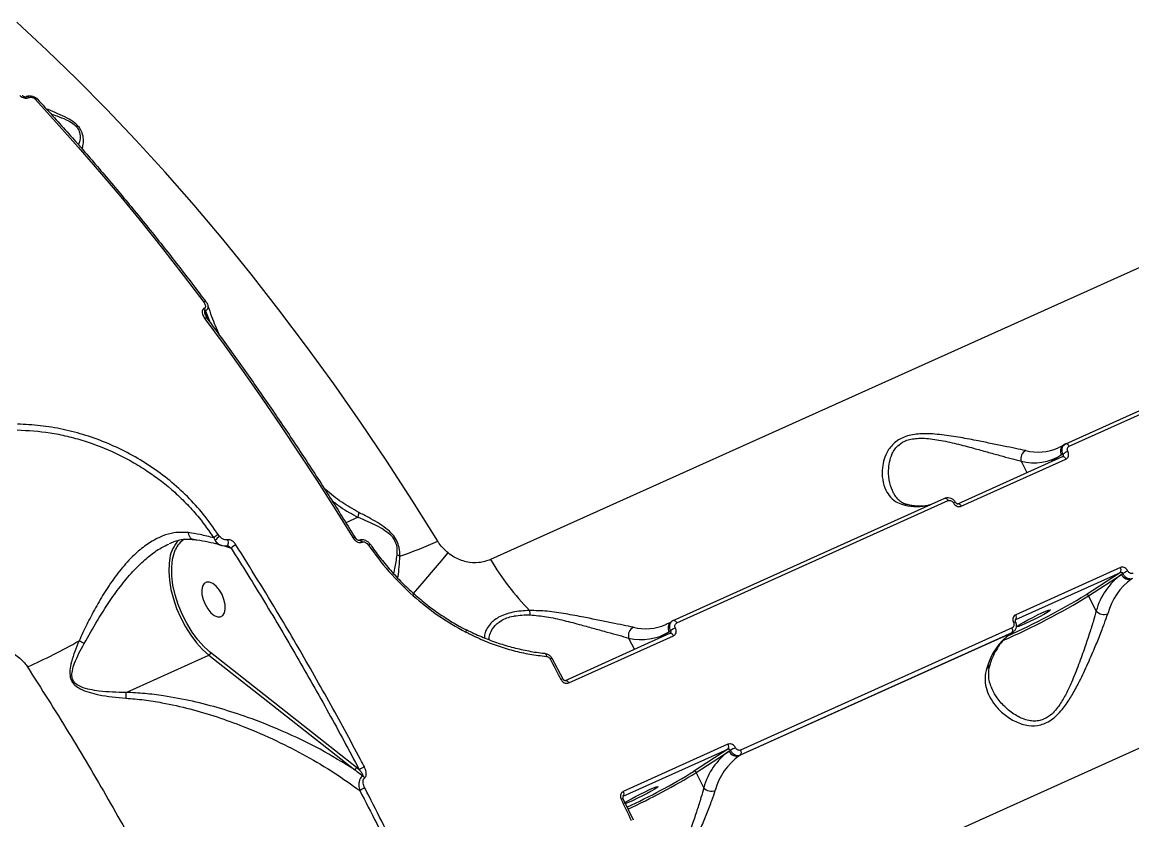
# Model space of a CAD drawing. Header units: millimetres. Extents: x -8422 to 28150, y -6982 to 5510.
# Drawn here: x 3130.9 to 3395.8, y 1578.2 to 1768.8 of the extents above; entities that cross this region are included whole.
import ezdxf

# ---------------------------------------------------------------- set-up
doc = ezdxf.new("R2010")
doc.units = ezdxf.units.MM
doc.layers.add('DIKOM_ОБЪЕКТ', color=7, linetype='Continuous')
doc.layers.add('DIKOM_РАЗМЕР_ОБЪЕКТА', color=7, linetype='Continuous')
doc.styles.add('style1', font='arial.ttf', dxfattribs={"width": 0.8})
doc.dimstyles.new('1-50', dxfattribs={"dimtxt": 300, "dimasz": 200, "dimexe": 100, "dimexo": 0, "dimgap": 100, "dimtad": 1, "dimdec": 0, "dimtxsty": 'style1', "dimcen": 0, "dimclrd": 7, "dimclre": 7, "dimadec": 1, "dimazin": 2, "dimtfac": 1, "dimtdec": 0, "dimtmove": 1, "dimatfit": 3, "dimfxl": 0, "dimlwd": 25, "dimlwe": 18, "dimarcsym": 0})

# ---------------------------------------------------------------- blocks, each defined once
blk = doc.blocks.new('*D1')
at = {"layer": 'Defpoints', "color": 0, "transparency": 16777216}
for p in [(-5348.28, 1737.01), (6047.45, 1360.22), (6047.45, -3315.33)]:
    blk.add_point(p, dxfattribs=at)
at = {"layer": 'DIKOM_РАЗМЕР_ОБЪЕКТА', "color": 7, "lineweight": 18, "transparency": 16777216}
for p, q in [((-5348.28, 1737.01), (-5348.28, -3415.33)), ((6047.45, 1360.22), (6047.45, -3415.33))]:
    blk.add_line(p, q, dxfattribs=at)
at = {"layer": 'DIKOM_РАЗМЕР_ОБЪЕКТА', "color": 7, "lineweight": 25, "transparency": 16777216}
blk.add_line((-5148.28, -3315.33), (5847.45, -3315.33), dxfattribs=at)
at = {"layer": 'DIKOM_РАЗМЕР_ОБЪЕКТА', "color": 7, "transparency": 16777216}
for points in [[(-5148.28, -3282), (-5148.28, -3348.67), (-5348.28, -3315.33)], [(5847.45, -3282), (5847.45, -3348.67), (6047.45, -3315.33)]]:
    blk.add_solid(points, dxfattribs=at)
at = {"layer": 'DIKOM_РАЗМЕР_ОБЪЕКТА', "color": 0, "transparency": 16777216, "insert": (349.59, -3062.16), "char_height": 300, "attachment_point": 5, "style": 'style1'}
blk.add_mtext('11400', dxfattribs=at)

msp = doc.modelspace()

# ---------------------------------------------------------------- linework, layer by layer
at = {"layer": 'DIKOM_ОБЪЕКТ', "color": 7, "linetype": 'Continuous', "lineweight": 15}
for p, q in [((3515.93, 1763.49), (3242.73, 1640.37)), ((3131.9, 1750.97), (3131.92, 1750.98)), ((3132.48, 1750.73), (3132.5, 1750.74)), ((3174.38, 1700.38), (3174.29, 1700.33)), ((3174.57, 1699.76), (3174.67, 1699.81)), ((3175.17, 1697.8), (3174.57, 1699.76)), ((3174.67, 1699.81), (3175.79, 1696.96)), ((3380, 1668.05), (3444.78, 1697.25)), ((3380.82, 1667.46), (3445.61, 1696.66)), ((3289.71, 1546.73), (3562.91, 1669.86)), ((3378.34, 1667.11), (3378.21, 1667.05)), ((3379.47, 1667.74), (3379.76, 1667.93)), ((3379.96, 1668.03), (3379.77, 1667.92)), ((3379.96, 1668.03), (3380, 1668.05)), ((3354.23, 1653.72), (3379.2, 1664.97)), ((3355.06, 1653.12), (3380.04, 1664.38)), ((3369.34, 1663.85), (3370.7, 1661.14)), ((3379.01, 1665.36), (3376.64, 1663.82)), ((3379.31, 1665.56), (3379.01, 1665.36)), ((3379.2, 1664.98), (3379.21, 1664.99)), ((3286.33, 1625.84), (3351.12, 1655.04)), ((3287.16, 1625.25), (3351.94, 1654.45)), ((3211.07, 1650.48), (3208.16, 1649.17)), ((3176.62, 1645.55), (3176.98, 1644.93)), ((3178.02, 1645.92), (3177.71, 1646.32)), ((3211.23, 1644.99), (3211.29, 1645.01)), ((3178.3, 1643.81), (3178.06, 1643.88)), ((3179.34, 1643.6), (3180.78, 1643.12)), ((3211.99, 1644.49), (3212.06, 1644.52)), ((3214.04, 1643.93), (3214.04, 1643.94)), ((3393.04, 1638.46), (3368.06, 1627.2)), ((3368.06, 1626.05), (3393.04, 1637.31)), ((3393.04, 1637.31), (3384.85, 1631.97)), ((3393.32, 1636.83), (3393.63, 1637.02)), ((3385.46, 1631.7), (3393.32, 1636.83)), ((3387.28, 1628.09), (3385.46, 1631.7)), ((3284.67, 1624.89), (3284.55, 1624.83)), ((3285.81, 1625.52), (3286.09, 1625.71)), ((3286.29, 1625.82), (3286.1, 1625.7)), ((3286.29, 1625.82), (3286.33, 1625.84)), ((3367.19, 1624.06), (3302.4, 1594.86)), ((3368.01, 1626.02), (3368.06, 1626.05)), ((3260.56, 1611.5), (3285.54, 1622.76)), ((3261.39, 1610.9), (3286.37, 1622.16)), ((3275.67, 1621.63), (3277.03, 1618.92)), ((3285.34, 1623.14), (3282.97, 1621.6)), ((3285.64, 1623.34), (3285.34, 1623.14)), ((3285.53, 1622.76), (3285.55, 1622.77)), ((3366.9, 1622.73), (3302.11, 1593.53)), ((3302.4, 1593.72), (3367.18, 1622.92)), ((3367.18, 1622.92), (3366.9, 1622.73)), ((3367.09, 1622.84), (3366.9, 1622.73)), ((3367.38, 1623.03), (3367.09, 1622.84)), ((3367.18, 1622.92), (3367.38, 1623.04)), ((3155.69, 1608.65), (3175.47, 1617.56)), ((3175.47, 1617.56), (3210.28, 1590.14)), ((3210.69, 1590.71), (3175.88, 1618.13)), ((3257.36, 1616.79), (3259.99, 1611.85)), ((3274.39, 1583.84), (3299.37, 1595.09)), ((3299.37, 1596.24), (3274.4, 1584.98)), ((3299.37, 1595.09), (3291.18, 1589.76)), ((3291.8, 1589.49), (3299.65, 1594.61)), ((3299.65, 1594.61), (3299.96, 1594.81)), ((3302.11, 1593.53), (3302.4, 1593.72)), ((3211.38, 1590.17), (3210.69, 1590.71)), ((3293.61, 1585.87), (3291.8, 1589.49)), ((3274.32, 1583.28), (3276.73, 1578.2)), ((3274.34, 1583.81), (3274.39, 1583.84))]:
    msp.add_line(p, q, dxfattribs=at)
at = {"layer": 'DIKOM_ОБЪЕКТ', "color": 7, "linetype": 'Continuous', "lineweight": 15, "flags": 128}
for points in [[(3230.09, 1644.76), (3224.06, 1654.4), (3217.91, 1663.88), (3211.64, 1673.19), (3205.26, 1682.32), (3198.78, 1691.27), (3192.2, 1700.02), (3185.53, 1708.57), (3178.77, 1716.9), (3171.93, 1725.02), (3165.02, 1732.92), (3158.04, 1740.58), (3151, 1748), (3143.91, 1755.17), (3136.77, 1762.09), (3129.59, 1768.75)], [(3134.53, 1750.39), (3134.53, 1750.39), (3134.45, 1750.44), (3134.36, 1750.47), (3134.24, 1750.47), (3134.11, 1750.44), (3133.97, 1750.38)], [(3133.97, 1750.38), (3139.13, 1744.71), (3144.26, 1738.92), (3149.36, 1733.02), (3154.42, 1727), (3159.44, 1720.88), (3164.41, 1714.65), (3169.35, 1708.31), (3174.24, 1701.88)], [(3174.77, 1701.92), (3174.76, 1701.93), (3174.7, 1701.97), (3174.61, 1701.98), (3174.5, 1701.97), (3174.38, 1701.93), (3174.24, 1701.88)], [(3175.05, 1697.96), (3175.05, 1697.97), (3174.99, 1698.01), (3174.91, 1698.02), (3174.8, 1698.01), (3174.67, 1697.98), (3174.52, 1697.92)], [(3174.52, 1697.92), (3179.1, 1691.66), (3183.64, 1685.32), (3188.13, 1678.9), (3192.57, 1672.39), (3196.96, 1665.81), (3201.3, 1659.15), (3205.58, 1652.42), (3209.81, 1645.62)], [(3380, 1668.05), (3380.05, 1668.07), (3380.15, 1668.08), (3380.27, 1668.05), (3380.39, 1667.98), (3380.51, 1667.89), (3380.62, 1667.77), (3380.73, 1667.63), (3380.82, 1667.46)], [(3379.2, 1664.97), (3379.26, 1664.99), (3379.36, 1664.99), (3379.48, 1664.96), (3379.6, 1664.9), (3379.72, 1664.81), (3379.83, 1664.68), (3379.94, 1664.54), (3380.04, 1664.38)], [(3351.12, 1655.04), (3351.17, 1655.06), (3351.27, 1655.06), (3351.39, 1655.03), (3351.51, 1654.97), (3351.62, 1654.87), (3351.74, 1654.75), (3351.85, 1654.61), (3351.94, 1654.45)], [(3354.23, 1653.72), (3354.28, 1653.73), (3354.39, 1653.74), (3354.5, 1653.71), (3354.62, 1653.64), (3354.74, 1653.55), (3354.85, 1653.43), (3354.96, 1653.28), (3355.06, 1653.12)], [(3179.88, 1645.08), (3179.98, 1644.82), (3180.04, 1644.54), (3180.05, 1644.27), (3180.03, 1644.03), (3179.96, 1643.83), (3179.86, 1643.71), (3179.77, 1643.66)], [(3209.81, 1645.62), (3209.95, 1645.68), (3210.08, 1645.72), (3210.18, 1645.74), (3210.25, 1645.74), (3210.3, 1645.72), (3210.3, 1645.72)], [(3211.22, 1644.98), (3211.32, 1645.01), (3211.48, 1644.98), (3211.66, 1644.88), (3211.83, 1644.71), (3211.99, 1644.49)], [(3211.29, 1645.01), (3211.38, 1645.04), (3211.55, 1645.01), (3211.73, 1644.91), (3211.9, 1644.74), (3212.06, 1644.52)], [(3175.88, 1618.13), (3174.34, 1619.52), (3172.85, 1621.17), (3171.46, 1623.06), (3170.19, 1625.14), (3169.08, 1627.36), (3168.14, 1629.66), (3167.41, 1631.98), (3166.9, 1634.28), (3166.63, 1636.5), (3166.59, 1638.58), (3166.8, 1640.47), (3167.24, 1642.13), (3167.46, 1642.67)], [(3214.04, 1643.94), (3214.03, 1643.95), (3213.99, 1643.96), (3213.92, 1643.95), (3213.82, 1643.91), (3213.71, 1643.86), (3213.58, 1643.79)], [(3166.12, 1640.7), (3165.95, 1639.49), (3165.88, 1637.54), (3166.03, 1635.43), (3166.4, 1633.22), (3166.99, 1630.96), (3167.77, 1628.69), (3168.74, 1626.46), (3169.87, 1624.32), (3171.13, 1622.32), (3172.51, 1620.5), (3173.96, 1618.9), (3175.47, 1617.56)], [(3224.27, 1632.16), (3225.34, 1633.42), (3226.86, 1635.23), (3228.59, 1637.26), (3230.49, 1639.51), (3232.57, 1641.95)], [(3178.22, 1626.66), (3178.8, 1626.99), (3179.19, 1627.63), (3179.38, 1628.53), (3179.34, 1629.62), (3179.07, 1630.8), (3178.6, 1631.99), (3177.97, 1633.08), (3177.23, 1634), (3176.43, 1634.65), (3175.64, 1635), (3174.93, 1635.01), (3174.36, 1634.68), (3173.96, 1634.04), (3173.78, 1633.14), (3173.82, 1632.05), (3174.08, 1630.86), (3174.55, 1629.68), (3175.18, 1628.58), (3175.93, 1627.67), (3176.73, 1627.01), (3177.51, 1626.67), (3178.22, 1626.66)], [(3370.4, 1625.06), (3369.49, 1624.67), (3368.81, 1624.41), (3368.42, 1624.31), (3368.35, 1624.37), (3368.61, 1624.59), (3369.16, 1624.96), (3369.98, 1625.43), (3370.99, 1625.98), (3372.12, 1626.56), (3373.26, 1627.13), (3374.33, 1627.62), (3375.24, 1628.02), (3375.91, 1628.28), (3376.3, 1628.38), (3376.37, 1628.31), (3376.12, 1628.09), (3375.56, 1627.73), (3374.74, 1627.25), (3373.73, 1626.7), (3372.61, 1626.12), (3371.47, 1625.56), (3370.4, 1625.06)], [(3286.33, 1625.84), (3286.38, 1625.86), (3286.49, 1625.86), (3286.6, 1625.83), (3286.72, 1625.77), (3286.84, 1625.67), (3286.95, 1625.55), (3287.06, 1625.41), (3287.16, 1625.25)], [(3236.84, 1623.59), (3236.87, 1623.57), (3236.89, 1623.52), (3236.89, 1623.44), (3236.87, 1623.34), (3236.84, 1623.21), (3236.79, 1623.06)], [(3285.54, 1622.76), (3285.59, 1622.78), (3285.7, 1622.78), (3285.81, 1622.75), (3285.93, 1622.69), (3286.05, 1622.59), (3286.16, 1622.47), (3286.27, 1622.32), (3286.37, 1622.16)], [(3255.73, 1617.9), (3255.75, 1617.9), (3255.82, 1617.86), (3255.89, 1617.79), (3255.95, 1617.69), (3255.99, 1617.56), (3256.03, 1617.41), (3256.05, 1617.24)], [(3256.9, 1616.65), (3257.23, 1616.03), (3257.56, 1615.41), (3257.88, 1614.8), (3258.21, 1614.18), (3258.54, 1613.56), (3258.87, 1612.94), (3259.2, 1612.32), (3259.52, 1611.7)], [(3260.56, 1611.5), (3260.61, 1611.52), (3260.72, 1611.52), (3260.83, 1611.49), (3260.95, 1611.43), (3261.07, 1611.33), (3261.19, 1611.21), (3261.29, 1611.07), (3261.39, 1610.9)], [(3276.73, 1582.85), (3275.82, 1582.45), (3275.14, 1582.19), (3274.75, 1582.09), (3274.68, 1582.15), (3274.94, 1582.38), (3275.5, 1582.74), (3276.32, 1583.22), (3277.33, 1583.77), (3278.45, 1584.35), (3279.59, 1584.91), (3280.66, 1585.41), (3281.57, 1585.8), (3282.25, 1586.06), (3282.64, 1586.16), (3282.71, 1586.1), (3282.45, 1585.88), (3281.89, 1585.51), (3281.07, 1585.03), (3280.06, 1584.48), (3278.94, 1583.9), (3277.8, 1583.34), (3276.73, 1582.85)], [(3273.87, 1583.1), (3274.18, 1582.46), (3274.48, 1581.83), (3274.78, 1581.19), (3275.08, 1580.56), (3275.38, 1579.92), (3275.68, 1579.28), (3275.98, 1578.65), (3276.28, 1578.01)]]:
    msp.add_lwpolyline(points, dxfattribs=at)
at = {"layer": 'DIKOM_ОБЪЕКТ', "color": 7, "linetype": 'Continuous', "lineweight": 15}
for centre, radius, start, end in [((3132.02, 1750.44), 0.54, 32.3226, 103.9341), ((3132.04, 1750.45), 0.544, 32.4894, 102.9521), ((3172.77, 1699.22), 1.88, 16.8772, 36.3943), ((3172.87, 1699.26), 1.88, 16.8691, 36.3917), ((3371.55, 1664.4), 2.28, 118.4094, 194.0622), ((3373.36, 1678.53), 12.47, 256.5684, 292.9004), ((3380.56, 1666.29), 1.81, 126.8728, 210.8487), ((3383.53, 1659.41), 7.46, 113.9101, 124.4827), ((3372.39, 1676), 12.53, 255.9041, 301.8831), ((3342.16, 1652.15), 1.36, 78.7412, 115.0584), ((3344.53, 1666.11), 13.06, 256.9766, 282.9139), ((3353.67, 1653.21), 0.854, 90.9699, 124.2004), ((3173.7, 1639.56), 7.66, 135.3091, 171.3771), ((3172.49, 1640.6), 5.44, 121.789, 157.6426), ((3179.16, 1643.1), 3.54, 114.2728, 136.0182), ((3181.45, 1641.27), 5.78, 126.4242, 140.7238), ((3178.55, 1645.43), 1.66, 197.7328, 251.433), ((3183.29, 1640.77), 3.43, 113.5594, 136.8827), ((3193.92, 1723.68), 86.82, 288.2211, 294.622), ((3219.93, 1638.79), 2.68, 64.8675, 81.4447), ((3296.97, 1672.19), 62.89, 210.4024, 224.3925), ((3392.24, 1637.89), 0.981, 324.0657, 35.4931), ((3403.38, 1618.6), 20.85, 114.131, 117.9046), ((3402.52, 1624), 15.78, 125.6577, 164.9887), ((3404.54, 1623.53), 15.03, 125.6573, 164.9899), ((3395.13, 1637.6), 1.96, 203.1594, 289.3705), ((3222.81, 1633.13), 1.97, 315.5474, 328.8619), ((3293.31, 1783.42), 177.52, 293.8173, 301.2756), ((3292.61, 1784.68), 178.4, 294.3615, 301.1323), ((3385.01, 1631.51), 0.491, 23.1539, 109.3751), ((3245.8, 1626.82), 6.39, 2.8351, 12.4299), ((3367.26, 1626.63), 0.981, 324.0664, 35.4924), ((3389.13, 1629.74), 2.48, 221.7152, 291.0832), ((3277.88, 1622.19), 2.28, 118.4087, 194.0626), ((3279.69, 1636.32), 12.47, 256.5686, 292.9003), ((3286.89, 1624.07), 1.81, 126.8679, 210.8481), ((3289.87, 1617.2), 7.46, 113.9101, 124.4838), ((3366.39, 1623.49), 0.978, 323.9897, 35.3033), ((3368.6, 1623.33), 2.25, 105.688, 118.0504), ((3278.72, 1633.78), 12.53, 255.9041, 301.883), ((3375.66, 1610.52), 15.03, 125.6571, 164.9899), ((3076.54, 1740.05), 137.11, 293.9313, 299.702), ((3141.38, 1613.94), 7.66, 55.9275, 66.1464), ((3175.15, 1618.22), 0.731, 295.5895, 353.3206), ((3257.35, 1616.01), 0.783, 88.6168, 125.0717), ((3360.66, 1615.58), 1.27, 291.9977, 340.8436), ((3260, 1611), 0.853, 90.9456, 124.2038), ((3308.85, 1581.79), 15.78, 125.6568, 164.9906), ((3298.57, 1595.67), 0.981, 324.0662, 35.4926), ((3301.46, 1595.38), 1.96, 203.1598, 289.3701), ((3309.72, 1576.38), 20.85, 114.1318, 117.9049), ((3301.61, 1594.29), 0.978, 323.9778, 35.3153), ((3310.87, 1581.32), 15.03, 125.6571, 164.99), ((3209.96, 1590.8), 0.731, 295.589, 353.3196), ((3215.6, 1584.02), 7.45, 113.8901, 124.4963), ((3205.19, 1731.06), 165.42, 295.0551, 301.3218), ((3205.02, 1731.69), 166.59, 295.0231, 301.393), ((3291.35, 1589.29), 0.491, 23.1528, 109.3739), ((3211.3, 1587.34), 1.6, 33.5989, 56.4087), ((3216.22, 1577.88), 8.67, 114.113, 122.9183), ((3273.6, 1584.41), 0.981, 324.066, 35.4927), ((3295.46, 1587.52), 2.48, 221.7138, 291.0837), ((3274.91, 1581.15), 2.21, 105.5551, 118.1457)]:
    msp.add_arc(centre, radius, start, end, dxfattribs=at)
for points, knots in [([(3130.34, 1751.25), (3130.44, 1751.15), (3130.66, 1750.95), (3131.1, 1750.72), (3131.59, 1750.6), (3132.07, 1750.59), (3132.34, 1750.68), (3132.48, 1750.73)], [0, 0, 0, 0, 0.189044, 0.404521, 0.606848, 0.803356, 1, 1, 1, 1]), ([(3130.91, 1751.25), (3130.92, 1751.23), (3130.97, 1751.18), (3131.12, 1751.07), (3131.33, 1750.98), (3131.54, 1750.93), (3131.7, 1750.93), (3131.82, 1750.94), (3131.88, 1750.96), (3131.89, 1750.96), (3131.89, 1750.97)], [0, 0, 0, 0, 0.091422, 0.282854, 0.472571, 0.621709, 0.74983, 0.86332, 0.96965, 1, 1, 1, 1]), ([(3131.93, 1750.96), (3131.97, 1750.99), (3132.18, 1751.11), (3132.68, 1751.17), (3133.38, 1751.1), (3134.06, 1750.84), (3134.37, 1750.51), (3134.5, 1750.37)], [0, 0, 0, 0, 0.046689, 0.269767, 0.516489, 0.786852, 1, 1, 1, 1]), ([(3132.5, 1750.74), (3132.6, 1750.77), (3132.78, 1750.83), (3133.11, 1750.83), (3133.44, 1750.74), (3133.75, 1750.59), (3133.9, 1750.45), (3133.97, 1750.38)], [0, 0, 0, 0, 0.195141, 0.390089, 0.593297, 0.811123, 1, 1, 1, 1]), ([(3134.53, 1750.39), (3135.74, 1749.07), (3139.26, 1745.23), (3145.04, 1738.73), (3151.84, 1730.81), (3158.57, 1722.69), (3165.23, 1714.38), (3170.62, 1707.43), (3173.78, 1703.23), (3174.77, 1701.92)], [0, 0, 0, 0, 0.087983, 0.255156, 0.422328, 0.589495, 0.75666, 0.92382, 1, 1, 1, 1]), ([(3145.22, 1738.47), (3145.29, 1738.71), (3145.48, 1739.39), (3145.57, 1740.68), (3145.36, 1742.17), (3144.64, 1743.57), (3143.38, 1744.81), (3141.54, 1745.93), (3139.38, 1746.92), (3137.71, 1747.6), (3136.84, 1747.95), (3136.72, 1748)], [0, 0, 0, 0, 0.087607, 0.248058, 0.389493, 0.490202, 0.592374, 0.706324, 0.84018, 0.977662, 1, 1, 1, 1]), ([(3137.78, 1746.83), (3138.25, 1746.68), (3139.46, 1746.28), (3141.27, 1745.56), (3142.95, 1744.65), (3143.77, 1743.89), (3144.32, 1743.17), (3144.74, 1742.19), (3144.77, 1740.79), (3144.5, 1739.92), (3144.35, 1739.45)], [0, 0, 0, 0, 0.105743, 0.269986, 0.401979, 0.498635, 0.517707, 0.633425, 0.802002, 1, 1, 1, 1]), ([(3174.24, 1701.88), (3174.38, 1701.65), (3174.59, 1701.32), (3174.67, 1700.88), (3174.63, 1700.63), (3174.53, 1700.46), (3174.43, 1700.4), (3174.38, 1700.38)], [0, 0, 0, 0, 0.437086, 0.628882, 0.790917, 0.906078, 1, 1, 1, 1]), ([(3174.67, 1699.81), (3174.76, 1699.86), (3174.96, 1699.97), (3175.19, 1700.22), (3175.32, 1700.55), (3175.34, 1700.84), (3175.25, 1701), (3175.24, 1701.02)], [0, 0, 0, 0, 0.175006, 0.381726, 0.649472, 0.938324, 1, 1, 1, 1]), ([(3174.76, 1701.91), (3174.83, 1701.83), (3175.04, 1701.56), (3175.15, 1701.25), (3175.23, 1701.04)], [0, 0, 0, 0, 0.325548, 1, 1, 1, 1]), ([(3175.21, 1701.01), (3175.51, 1700.16), (3176.32, 1697.8), (3177.28, 1695.53), (3177.9, 1694.09)], [0, 0, 0, 0, 0.362921, 1, 1, 1, 1]), ([(3174.29, 1700.33), (3174.22, 1700.29), (3174.06, 1700.2), (3173.9, 1699.92), (3173.84, 1699.52), (3173.96, 1698.86), (3174.24, 1698.31), (3174.49, 1697.96), (3174.52, 1697.92)], [0, 0, 0, 0, 0.092793, 0.206174, 0.369267, 0.57242, 0.947149, 1, 1, 1, 1]), ([(3174.64, 1698.74), (3174.64, 1698.74), (3174.58, 1698.89), (3174.52, 1699.16), (3174.48, 1699.48), (3174.49, 1699.66), (3174.53, 1699.73), (3174.56, 1699.76), (3174.57, 1699.76), (3174.57, 1699.76)], [0, 0, 0, 0, 0.01254, 0.447753, 0.746204, 0.903702, 0.951925, 0.992441, 1, 1, 1, 1]), ([(3174.64, 1698.74), (3174.68, 1698.62), (3174.77, 1698.37), (3174.96, 1698.11), (3175.07, 1697.97)], [0, 0, 0, 0, 0.441979, 1, 1, 1, 1]), ([(3175.05, 1697.96), (3176.18, 1696.43), (3179.47, 1691.97), (3184.83, 1684.47), (3191.12, 1675.41), (3197.31, 1666.18), (3203.28, 1656.98), (3207.59, 1650.12), (3209.88, 1646.4), (3210.3, 1645.72)], [0, 0, 0, 0, 0.092525, 0.268316, 0.444108, 0.619898, 0.795686, 0.962221, 1, 1, 1, 1]), ([(3129.7, 1671.36), (3132.31, 1671.21), (3136.27, 1670.98), (3141.62, 1669.89), (3146.94, 1668.43), (3152.16, 1666.39), (3157.15, 1663.8), (3161.93, 1660.85), (3166.39, 1657.41), (3170.38, 1653.53), (3173.58, 1649.94), (3175.5, 1647.18), (3176.62, 1645.55)], [0, 0, 0, 0, 0.146874, 0.222512, 0.298148, 0.444988, 0.520626, 0.596263, 0.742421, 0.81772, 0.893019, 1, 1, 1, 1]), ([(3177.71, 1646.32), (3176.56, 1647.98), (3174.35, 1651.17), (3170.41, 1655.47), (3166.18, 1659.3), (3161.57, 1662.72), (3156.64, 1665.67), (3151.46, 1668.15), (3146.11, 1670.12), (3140.67, 1671.54), (3135.2, 1672.47), (3131.61, 1672.64), (3129.82, 1672.72)], [0, 0, 0, 0, 0.107083, 0.205973, 0.305184, 0.404077, 0.503336, 0.602916, 0.702178, 0.801346, 0.900832, 1, 1, 1, 1]), ([(3370.46, 1666.41), (3369.69, 1666.57), (3368.14, 1666.89), (3365.22, 1667.48), (3362.05, 1668.13), (3358.4, 1668.86), (3354.33, 1669.64), (3349.93, 1670.29), (3345.81, 1670.54), (3342.7, 1670.13), (3340.71, 1669.36), (3339.39, 1668.54), (3338.33, 1667.52), (3337.34, 1666.11), (3336.59, 1664.35), (3336.13, 1661.98), (3336.19, 1659.41), (3336.91, 1657.01), (3338.13, 1655.19), (3339.63, 1653.97), (3340.97, 1653.57), (3341.58, 1653.39)], [0, 0, 0, 0, 0.055476, 0.111024, 0.166498, 0.222005, 0.290022, 0.357962, 0.422675, 0.477407, 0.505247, 0.533094, 0.56271, 0.592375, 0.64043, 0.688582, 0.760327, 0.832061, 0.891, 0.949868, 1, 1, 1, 1]), ([(3338.91, 1656.26), (3338.58, 1657.06), (3337.88, 1658.7), (3337.65, 1661.29), (3337.87, 1663.67), (3338.41, 1665.43), (3339.23, 1666.82), (3340.29, 1667.98), (3341.54, 1668.7), (3342.94, 1669.13), (3344.17, 1669.33), (3346.52, 1669.4), (3349.84, 1668.97), (3353.95, 1668.06), (3357.79, 1667.03), (3361.25, 1666.08), (3364.28, 1665.24), (3367.07, 1664.48), (3368.58, 1664.06), (3369.34, 1663.85)], [0, 0, 0, 0, 0.083449, 0.171754, 0.229699, 0.287499, 0.321996, 0.356409, 0.406381, 0.419693, 0.451355, 0.483086, 0.560061, 0.643143, 0.72634, 0.794931, 0.863482, 0.931786, 1, 1, 1, 1]), ([(3378.3, 1667.13), (3378.53, 1667.23), (3378.94, 1667.39), (3379.31, 1667.63), (3379.47, 1667.74)], [0, 0, 0, 0, 0.561319, 1, 1, 1, 1]), ([(3379.77, 1667.92), (3379.72, 1667.89), (3379.52, 1667.77), (3379.24, 1667.41), (3379.05, 1666.83), (3379.05, 1666.18), (3379.23, 1665.77), (3379.31, 1665.56)], [0, 0, 0, 0, 0.061536, 0.296051, 0.530687, 0.765363, 1, 1, 1, 1]), ([(3380.04, 1664.38), (3380.12, 1664.42), (3380.33, 1664.54), (3380.57, 1664.84), (3380.71, 1665.28), (3380.71, 1665.77), (3380.58, 1666.07), (3380.51, 1666.23)], [0, 0, 0, 0, 0.140651, 0.355115, 0.569882, 0.784884, 1, 1, 1, 1]), ([(3380.51, 1666.23), (3380.47, 1666.33), (3380.38, 1666.54), (3380.37, 1666.86), (3380.47, 1667.15), (3380.63, 1667.36), (3380.77, 1667.43), (3380.82, 1667.46)], [0, 0, 0, 0, 0.215163, 0.430184, 0.645001, 0.859477, 1, 1, 1, 1]), ([(3379.31, 1665.56), (3379.33, 1665.51), (3379.38, 1665.41), (3379.39, 1665.25), (3379.34, 1665.11), (3379.28, 1665.02), (3379.23, 1664.99), (3379.22, 1664.98)], [0, 0, 0, 0, 0.235305, 0.470252, 0.704628, 0.938528, 1, 1, 1, 1]), ([(3211.23, 1651.64), (3209.87, 1652.43), (3207.12, 1654.02), (3204.41, 1656.08), (3203.07, 1657.32), (3202.95, 1657.43)], [0, 0, 0, 0, 0.473342, 0.952346, 1, 1, 1, 1]), ([(3338.91, 1656.26), (3338.94, 1656.2), (3339.13, 1655.71), (3339.68, 1655.02), (3340.53, 1654.25), (3341.43, 1653.75), (3342.14, 1653.58), (3342.45, 1653.5)], [0, 0, 0, 0, 0.039814, 0.312798, 0.589603, 0.821439, 1, 1, 1, 1]), ([(3204.8, 1654.51), (3205.49, 1653.97), (3207.47, 1652.41), (3209.65, 1651.25), (3211.07, 1650.48)], [0, 0, 0, 0, 0.344642, 1, 1, 1, 1]), ([(3342.43, 1653.49), (3342.76, 1653.43), (3343.73, 1653.24), (3345.25, 1653.15), (3346.7, 1653.23), (3347.48, 1653.45), (3347.75, 1653.52)], [0, 0, 0, 0, 0.169292, 0.498201, 0.830769, 1, 1, 1, 1]), ([(3351.12, 1655.02), (3351.18, 1655.05), (3351.42, 1655.19), (3351.95, 1655.22), (3352.62, 1655.08), (3353.24, 1654.69), (3353.51, 1654.28), (3353.65, 1654.07)], [0, 0, 0, 0, 0.063897, 0.286946, 0.514276, 0.752623, 1, 1, 1, 1]), ([(3351.94, 1654.45), (3352.04, 1654.48), (3352.22, 1654.54), (3352.54, 1654.49), (3352.83, 1654.35), (3353.06, 1654.14), (3353.15, 1653.98), (3353.19, 1653.92)], [0, 0, 0, 0, 0.214232, 0.428552, 0.643175, 0.858099, 1, 1, 1, 1]), ([(3353.19, 1653.92), (3353.25, 1653.82), (3353.39, 1653.58), (3353.73, 1653.27), (3354.17, 1653.06), (3354.64, 1652.99), (3354.92, 1653.07), (3355.06, 1653.12)], [0, 0, 0, 0, 0.141849, 0.356728, 0.571329, 0.78573, 1, 1, 1, 1]), ([(3353.66, 1654.07), (3353.67, 1654.04), (3353.71, 1653.96), (3353.81, 1653.85), (3353.94, 1653.76), (3354.06, 1653.71), (3354.17, 1653.7), (3354.22, 1653.71), (3354.23, 1653.72), (3354.23, 1653.72)], [0, 0, 0, 0, 0.081037, 0.227058, 0.373709, 0.524908, 0.683413, 0.902808, 1, 1, 1, 1]), ([(3211.07, 1650.48), (3211.13, 1650.69), (3211.24, 1651.07), (3211.25, 1651.44), (3211.23, 1651.61), (3211.23, 1651.64)], [0, 0, 0, 0, 0.499422, 0.907292, 1, 1, 1, 1]), ([(3211.07, 1650.48), (3211.07, 1650.48), (3211.07, 1650.48), (3211.07, 1650.48), (3211.07, 1650.48), (3211.07, 1650.48)], [0, 0, 0, 0, 0.290222, 0.675919, 1, 1, 1, 1]), ([(3211.07, 1650.48), (3211.85, 1650.15), (3213.29, 1649.55), (3215.47, 1648.57), (3217.37, 1647.5), (3218.88, 1646.31), (3219.6, 1645.33), (3220.08, 1644.38), (3220.43, 1643.09), (3220.36, 1642.05), (3220.33, 1641.44)], [0, 0, 0, 0, 0.19207, 0.351185, 0.509491, 0.634438, 0.718651, 0.742095, 0.849599, 1, 1, 1, 1]), ([(3221.07, 1641.22), (3221.04, 1641.88), (3220.99, 1643.04), (3220.4, 1644.86), (3219.3, 1646.49), (3217.66, 1647.96), (3215.69, 1649.24), (3213.49, 1650.47), (3212.02, 1651.23), (3211.23, 1651.64)], [0, 0, 0, 0, 0.150792, 0.262546, 0.375834, 0.504375, 0.658114, 0.816002, 1, 1, 1, 1]), ([(3170.59, 1646.81), (3169.43, 1646.87), (3167.39, 1646.96), (3164.47, 1646.09), (3161.75, 1644.77), (3159.02, 1642.8), (3156.14, 1640.07), (3153.34, 1636.69), (3150.71, 1632.82), (3148.38, 1628.85), (3146.31, 1624.88), (3145.09, 1622.26), (3144.48, 1620.95)], [0, 0, 0, 0, 0.10449, 0.183386, 0.262339, 0.355837, 0.449421, 0.563193, 0.67708, 0.784506, 0.892406, 1, 1, 1, 1]), ([(3171.77, 1645.08), (3171.39, 1645.13), (3170.43, 1645.25), (3168.87, 1645.09), (3167.31, 1644.72), (3166.33, 1644.28), (3165.95, 1644.11)], [0, 0, 0, 0, 0.20336, 0.503835, 0.803948, 1, 1, 1, 1]), ([(3176.62, 1645.55), (3175.56, 1645.83), (3173.67, 1646.32), (3171.53, 1646.66), (3170.59, 1646.81)], [0, 0, 0, 0, 0.562396, 1, 1, 1, 1]), ([(3171.78, 1645.17), (3171.68, 1645.18), (3171.42, 1645.2), (3171.04, 1645.54), (3170.75, 1646.07), (3170.63, 1646.54), (3170.59, 1646.77), (3170.59, 1646.81)], [0, 0, 0, 0, 0.162381, 0.452381, 0.742365, 0.954007, 1, 1, 1, 1]), ([(3178.02, 1643.86), (3177.93, 1643.89), (3177.08, 1644.14), (3175.31, 1644.54), (3173.29, 1644.93), (3172.04, 1645.09), (3171.75, 1645.12)], [0, 0, 0, 0, 0.049884, 0.462269, 0.877041, 1, 1, 1, 1]), ([(3176.98, 1644.93), (3177.15, 1644.71), (3177.54, 1644.24), (3178.12, 1643.83), (3178.5, 1643.75), (3178.58, 1643.73)], [0, 0, 0, 0, 0.394276, 0.866058, 1, 1, 1, 1]), ([(3179.88, 1645.08), (3179.75, 1645.06), (3179.47, 1645.03), (3178.96, 1645.19), (3178.46, 1645.48), (3178.16, 1645.78), (3178.02, 1645.92)], [0, 0, 0, 0, 0.209653, 0.418136, 0.729838, 1, 1, 1, 1]), ([(3181.92, 1643.92), (3181.88, 1643.97), (3181.7, 1644.25), (3181.31, 1644.66), (3180.76, 1644.98), (3180.28, 1645.13), (3180.02, 1645.1), (3179.88, 1645.08)], [0, 0, 0, 0, 0.084348, 0.402644, 0.651805, 0.825494, 1, 1, 1, 1]), ([(3209.81, 1645.62), (3209.92, 1645.45), (3210.18, 1645.09), (3210.68, 1644.68), (3211.2, 1644.45), (3211.64, 1644.38), (3211.87, 1644.46), (3211.99, 1644.49)], [0, 0, 0, 0, 0.226772, 0.491977, 0.695953, 0.847716, 1, 1, 1, 1]), ([(3210.3, 1645.72), (3210.31, 1645.71), (3210.39, 1645.55), (3210.6, 1645.32), (3210.88, 1645.11), (3211.07, 1645.02), (3211.17, 1644.99), (3211.23, 1644.99), (3211.24, 1644.99), (3211.24, 1644.99), (3211.24, 1644.99)], [0, 0, 0, 0, 0.02682, 0.410247, 0.638872, 0.770246, 0.853568, 0.913566, 0.980519, 1, 1, 1, 1]), ([(3211.3, 1645), (3211.43, 1645.05), (3211.74, 1645.18), (3212.28, 1645.16), (3212.88, 1644.98), (3213.5, 1644.58), (3213.88, 1644.19), (3214.03, 1643.95), (3214.04, 1643.94)], [0, 0, 0, 0, 0.138328, 0.313279, 0.503483, 0.729601, 0.990241, 1, 1, 1, 1]), ([(3145.67, 1620.29), (3146.72, 1622.14), (3148.83, 1625.89), (3152.1, 1630.99), (3155.35, 1635.33), (3158.24, 1638.58), (3161.18, 1641.23), (3163.67, 1643.04), (3165.3, 1643.8), (3165.91, 1644.08)], [0, 0, 0, 0, 0.203487, 0.412216, 0.554156, 0.699296, 0.813773, 0.931087, 1, 1, 1, 1]), ([(3179.77, 1643.66), (3179.76, 1643.66), (3179.55, 1643.57), (3179.13, 1643.57), (3178.75, 1643.68), (3178.58, 1643.73)], [0, 0, 0, 0, 0.008931, 0.571133, 1, 1, 1, 1]), ([(3179.92, 1643.63), (3179.91, 1643.63), (3179.87, 1643.65), (3179.81, 1643.66), (3179.77, 1643.66), (3179.76, 1643.65), (3179.76, 1643.66), (3179.76, 1643.66)], [0, 0, 0, 0, 0.11727, 0.43194, 0.731584, 0.995498, 1, 1, 1, 1]), ([(3179.92, 1643.62), (3179.94, 1643.62), (3180.08, 1643.58), (3180.35, 1643.43), (3180.61, 1643.26), (3180.75, 1643.14), (3180.78, 1643.12)], [0, 0, 0, 0, 0.055915, 0.392324, 0.870332, 1, 1, 1, 1]), ([(3180.78, 1643.12), (3183.45, 1638.85), (3188.78, 1630.3), (3196.53, 1617.16), (3204.1, 1603.8), (3208.95, 1594.71), (3211.38, 1590.17)], [0, 0, 0, 0, 0.249314, 0.498629, 0.749314, 1, 1, 1, 1]), ([(3212.58, 1590.84), (3212.27, 1591.43), (3210.73, 1594.36), (3206.65, 1601.95), (3200.23, 1613.5), (3191.61, 1628.33), (3185.38, 1638.34), (3181.92, 1643.92)], [0, 0, 0, 0, 0.032157, 0.160792, 0.418284, 0.675775, 1, 1, 1, 1]), ([(3212.06, 1644.52), (3212.11, 1644.54), (3212.25, 1644.59), (3212.52, 1644.58), (3212.88, 1644.45), (3213.26, 1644.19), (3213.47, 1643.93), (3213.58, 1643.79)], [0, 0, 0, 0, 0.103396, 0.262439, 0.461158, 0.728204, 1, 1, 1, 1]), ([(3213.58, 1643.79), (3215.14, 1641.66), (3218.3, 1637.34), (3222.23, 1633.62), (3224.22, 1631.74)], [0, 0, 0, 0, 0.493792, 1, 1, 1, 1]), ([(3214.07, 1643.95), (3214.21, 1643.73), (3215.08, 1642.41), (3216.87, 1640.09), (3219.46, 1637.05), (3222.01, 1634.37), (3223.76, 1632.8), (3224.52, 1632.12)], [0, 0, 0, 0, 0.050483, 0.303299, 0.555956, 0.808035, 1, 1, 1, 1]), ([(3232.57, 1641.95), (3231.8, 1642.66), (3230.96, 1643.45), (3230.27, 1644.48), (3230.15, 1644.66), (3230.09, 1644.76)], [0, 0, 0, 0, 0.821753, 0.907865, 1, 1, 1, 1]), ([(3220.33, 1641.44), (3220.17, 1640.33), (3219.93, 1638.71), (3219.61, 1637.45), (3219.51, 1637.05)], [0, 0, 0, 0, 0.687156, 1, 1, 1, 1]), ([(3220.58, 1635.94), (3220.6, 1636.07), (3220.71, 1636.83), (3220.94, 1638.57), (3221.02, 1640.33), (3221.07, 1641.22)], [0, 0, 0, 0, 0.093389, 0.543537, 1, 1, 1, 1]), ([(3242.73, 1640.37), (3241.82, 1640.06), (3240, 1639.44), (3236.92, 1639.7), (3234.37, 1640.63), (3233.04, 1641.6), (3232.57, 1641.95)], [0, 0, 0, 0, 0.288565, 0.571629, 0.847037, 1, 1, 1, 1]), ([(3394.86, 1637.63), (3394.81, 1637.72), (3394.67, 1637.97), (3394.35, 1638.29), (3393.92, 1638.51), (3393.46, 1638.59), (3393.18, 1638.5), (3393.04, 1638.46)], [0, 0, 0, 0, 0.141835, 0.356714, 0.571315, 0.785687, 1, 1, 1, 1]), ([(3393.04, 1637.31), (3393.08, 1637.32), (3393.17, 1637.35), (3393.33, 1637.33), (3393.46, 1637.25), (3393.57, 1637.14), (3393.61, 1637.06), (3393.63, 1637.02)], [0, 0, 0, 0, 0.213909, 0.428169, 0.642827, 0.857931, 1, 1, 1, 1]), ([(3393.63, 1637.02), (3393.7, 1636.9), (3393.88, 1636.57), (3394.32, 1636.15), (3394.89, 1635.85), (3395.51, 1635.76), (3395.88, 1635.87), (3396.06, 1635.93)], [0, 0, 0, 0, 0.14172, 0.356406, 0.570946, 0.785473, 1, 1, 1, 1]), ([(3396.07, 1637.07), (3395.98, 1637.04), (3395.79, 1636.98), (3395.49, 1637.04), (3395.2, 1637.19), (3394.99, 1637.4), (3394.9, 1637.56), (3394.86, 1637.63)], [0, 0, 0, 0, 0.214284, 0.428602, 0.643162, 0.858097, 1, 1, 1, 1]), ([(3224.22, 1631.74), (3226.18, 1630.11), (3230.13, 1626.8), (3234.55, 1624.32), (3236.79, 1623.06)], [0, 0, 0, 0, 0.494172, 1, 1, 1, 1]), ([(3224.52, 1632.13), (3225.02, 1631.68), (3226.49, 1630.36), (3229.09, 1628.37), (3232.32, 1626.17), (3234.92, 1624.59), (3236.46, 1623.81), (3236.86, 1623.61)], [0, 0, 0, 0, 0.13177, 0.390173, 0.649753, 0.910333, 1, 1, 1, 1]), ([(3252.04, 1628.2), (3251.35, 1628.17), (3249.95, 1628.1), (3247.98, 1627.81), (3246.16, 1627.31), (3244.19, 1626.42), (3242.62, 1625.14), (3241.64, 1623.64), (3241.2, 1622.5), (3241.24, 1621.87), (3241.25, 1621.67)], [0, 0, 0, 0, 0.10795, 0.218238, 0.326494, 0.438466, 0.634556, 0.779304, 0.928242, 1, 1, 1, 1]), ([(3242.37, 1621.25), (3242.36, 1621.33), (3242.31, 1621.84), (3242.65, 1622.87), (3243.45, 1624.38), (3244.84, 1625.63), (3246.56, 1626.45), (3247.67, 1626.76), (3248.88, 1626.99), (3250.21, 1627.15), (3251.52, 1627.14), (3252.18, 1627.14)], [0, 0, 0, 0, 0.029774, 0.183677, 0.341529, 0.545636, 0.649458, 0.757028, 0.772507, 0.884692, 1, 1, 1, 1]), ([(3276.8, 1624.19), (3276.02, 1624.35), (3274.47, 1624.68), (3271.56, 1625.26), (3268.38, 1625.91), (3264.73, 1626.65), (3260.66, 1627.42), (3256.29, 1628.11), (3253.42, 1628.17), (3252.04, 1628.2)], [0, 0, 0, 0, 0.131657, 0.263488, 0.39514, 0.526872, 0.688298, 0.849536, 1, 1, 1, 1]), ([(3252.18, 1627.14), (3253.47, 1627.03), (3256.19, 1626.79), (3260.29, 1625.84), (3264.13, 1624.82), (3267.58, 1623.87), (3270.61, 1623.02), (3273.4, 1622.26), (3274.91, 1621.84), (3275.67, 1621.63)], [0, 0, 0, 0, 0.146375, 0.30758, 0.469008, 0.602098, 0.735111, 0.867642, 1, 1, 1, 1]), ([(3361.14, 1614.41), (3360.96, 1613.64), (3360.6, 1612.07), (3360.9, 1609.79), (3361.73, 1607.59), (3363.15, 1605.42), (3365.21, 1603.33), (3367.92, 1601.57), (3370.93, 1600.58), (3373.55, 1600.67), (3375.48, 1601.4), (3376.9, 1602.28), (3378.24, 1603.48), (3379.71, 1605.2), (3381.25, 1607.48), (3383.04, 1610.7), (3384.88, 1614.53), (3386.62, 1618.51), (3388.08, 1622.09), (3389.22, 1625.05), (3389.77, 1626.68), (3390.02, 1627.43)], [0, 0, 0, 0, 0.054583, 0.111031, 0.165946, 0.222012, 0.289072, 0.35796, 0.422672, 0.477404, 0.504749, 0.533101, 0.562354, 0.592382, 0.639889, 0.688584, 0.759283, 0.83206, 0.890159, 0.949868, 1, 1, 1, 1]), ([(3387.28, 1628.09), (3387.07, 1627.34), (3386.62, 1625.72), (3385.69, 1622.78), (3384.51, 1619.25), (3383.1, 1615.26), (3381.61, 1611.5), (3380.12, 1608.27), (3378.84, 1606.04), (3377.56, 1604.33), (3376.2, 1602.97), (3374.88, 1602.22), (3373.57, 1601.84), (3372.49, 1601.73), (3370.58, 1601.95), (3368.19, 1602.97), (3365.65, 1604.91), (3363.7, 1607.07), (3362.85, 1608.61), (3362.49, 1609.26)], [0, 0, 0, 0, 0.061497, 0.133285, 0.207023, 0.294245, 0.383761, 0.441089, 0.499585, 0.533609, 0.568547, 0.618558, 0.631879, 0.663084, 0.695326, 0.772358, 0.854426, 0.93875, 1, 1, 1, 1]), ([(3368.06, 1627.2), (3367.98, 1627.15), (3367.77, 1627.04), (3367.52, 1626.73), (3367.37, 1626.29), (3367.36, 1625.79), (3367.48, 1625.47), (3367.54, 1625.31)], [0, 0, 0, 0, 0.140647, 0.355107, 0.569879, 0.784901, 1, 1, 1, 1]), ([(3236.89, 1623.68), (3237.07, 1623.58), (3238.4, 1622.86), (3240.96, 1621.74), (3244.54, 1620.38), (3248.19, 1619.29), (3251.85, 1618.5), (3254.39, 1618.08), (3255.69, 1618), (3255.78, 1618)], [0, 0, 0, 0, 0.030961, 0.220373, 0.41107, 0.60262, 0.794528, 0.986119, 1, 1, 1, 1]), ([(3284.64, 1624.92), (3284.86, 1625.01), (3285.27, 1625.18), (3285.64, 1625.42), (3285.81, 1625.52)], [0, 0, 0, 0, 0.561294, 1, 1, 1, 1]), ([(3286.1, 1625.7), (3286.06, 1625.68), (3285.85, 1625.56), (3285.58, 1625.19), (3285.38, 1624.62), (3285.39, 1623.97), (3285.56, 1623.55), (3285.64, 1623.34)], [0, 0, 0, 0, 0.061534, 0.296052, 0.530683, 0.765356, 1, 1, 1, 1]), ([(3286.37, 1622.16), (3286.45, 1622.21), (3286.66, 1622.32), (3286.91, 1622.63), (3287.05, 1623.06), (3287.04, 1623.55), (3286.91, 1623.86), (3286.84, 1624.01)], [0, 0, 0, 0, 0.140654, 0.355117, 0.569877, 0.784885, 1, 1, 1, 1]), ([(3286.84, 1624.01), (3286.8, 1624.12), (3286.71, 1624.32), (3286.71, 1624.65), (3286.8, 1624.94), (3286.96, 1625.14), (3287.1, 1625.22), (3287.16, 1625.25)], [0, 0, 0, 0, 0.215155, 0.430185, 0.644996, 0.859472, 1, 1, 1, 1]), ([(3367.98, 1625.49), (3368, 1625.44), (3368.16, 1625.16), (3368.24, 1624.59), (3368.12, 1623.88), (3367.76, 1623.31), (3367.37, 1622.96), (3367.1, 1622.89), (3367.04, 1622.88)], [0, 0, 0, 0, 0.054486, 0.296499, 0.518225, 0.731109, 0.938135, 1, 1, 1, 1]), ([(3367.54, 1625.31), (3367.58, 1625.21), (3367.66, 1625), (3367.65, 1624.67), (3367.55, 1624.37), (3367.39, 1624.16), (3367.25, 1624.09), (3367.19, 1624.06)], [0, 0, 0, 0, 0.21515, 0.430177, 0.644971, 0.859446, 1, 1, 1, 1]), ([(3368.01, 1626.01), (3367.99, 1626.01), (3367.97, 1626), (3367.93, 1625.9), (3367.92, 1625.77), (3367.93, 1625.62), (3367.98, 1625.53), (3367.99, 1625.49)], [0, 0, 0, 0, 0.302049, 0.52156, 0.702252, 0.880439, 1, 1, 1, 1]), ([(3236.79, 1623.06), (3238.02, 1622.45), (3240.48, 1621.23), (3244.27, 1619.77), (3248.15, 1618.59), (3252.08, 1617.7), (3254.73, 1617.39), (3256.05, 1617.24)], [0, 0, 0, 0, 0.197833, 0.395502, 0.593168, 0.796585, 1, 1, 1, 1]), ([(3285.64, 1623.34), (3285.67, 1623.29), (3285.71, 1623.19), (3285.72, 1623.03), (3285.68, 1622.89), (3285.61, 1622.8), (3285.56, 1622.77), (3285.55, 1622.77)], [0, 0, 0, 0, 0.235294, 0.470239, 0.704629, 0.938531, 1, 1, 1, 1]), ([(3367.09, 1622.84), (3366.87, 1622.68), (3366.17, 1622.2), (3365.1, 1621.19), (3363.94, 1619.71), (3362.94, 1617.97), (3362.27, 1616.41), (3361.95, 1615.43), (3361.86, 1615.17)], [0, 0, 0, 0, 0.102638, 0.314852, 0.522932, 0.726337, 0.926617, 1, 1, 1, 1]), ([(3120.08, 1619.15), (3121.06, 1619.36), (3122.99, 1619.77), (3126.18, 1619.25), (3129.13, 1617.91), (3131.11, 1616.21), (3131.93, 1615.04), (3132.16, 1614.72)], [0, 0, 0, 0, 0.23852, 0.471333, 0.696803, 0.915992, 1, 1, 1, 1]), ([(3144.48, 1620.95), (3143.79, 1619.28), (3142.84, 1616.98), (3142.25, 1614.06), (3142.27, 1612.46), (3142.71, 1611.24), (3143.52, 1610.25), (3144.94, 1609.33), (3146.89, 1608.62), (3150.52, 1607.72), (3153.48, 1607.45), (3155.66, 1607.25)], [0, 0, 0, 0, 0.231126, 0.319684, 0.391424, 0.436715, 0.482245, 0.545691, 0.638838, 0.734214, 1, 1, 1, 1]), ([(3155.68, 1608.64), (3155.68, 1608.64), (3153.53, 1608.63), (3150.64, 1608.75), (3147.08, 1609.27), (3145.2, 1609.8), (3143.81, 1610.53), (3143.06, 1611.39), (3142.72, 1612.5), (3142.85, 1613.94), (3143.71, 1616.63), (3144.85, 1618.75), (3145.67, 1620.29)], [0, 0, 0, 0, 0.000317, 0.274219, 0.369142, 0.463545, 0.523545, 0.564867, 0.606184, 0.674728, 0.763019, 1, 1, 1, 1]), ([(3255.72, 1617.88), (3255.81, 1617.88), (3256.13, 1617.86), (3256.65, 1617.6), (3257.13, 1617.21), (3257.28, 1616.88), (3257.33, 1616.77)], [0, 0, 0, 0, 0.131996, 0.471706, 0.830696, 1, 1, 1, 1]), ([(3256.05, 1617.24), (3256.15, 1617.22), (3256.36, 1617.18), (3256.64, 1616.99), (3256.81, 1616.8), (3256.88, 1616.67), (3256.9, 1616.65)], [0, 0, 0, 0, 0.305713, 0.611611, 0.918031, 1, 1, 1, 1]), ([(3132.16, 1614.72), (3135.45, 1609.54), (3142.04, 1599.17), (3151.5, 1583.13), (3160.61, 1566.78), (3169.44, 1549.91), (3177.96, 1532.53), (3186.13, 1514.67), (3193.8, 1496.63), (3201.18, 1477.93), (3208.17, 1458.59), (3214.72, 1438.68), (3220.66, 1418.58), (3225.94, 1398.36), (3230.54, 1378.09), (3234.34, 1358.24), (3237.36, 1338.88), (3239.62, 1320.04), (3241.16, 1301.4), (3241.94, 1283.03), (3241.95, 1265.01), (3241.17, 1247.74), (3239.65, 1231.28), (3237.41, 1215.63), (3234.43, 1200.53), (3230.66, 1186.07), (3226.12, 1172.3), (3221.24, 1160.38), (3216.22, 1150.12), (3211.2, 1141.31), (3205.76, 1133.07), (3199.9, 1125.45), (3193.67, 1118.47), (3187.04, 1112.13), (3180.05, 1106.39), (3175.07, 1103.13), (3172.59, 1101.5)], [0, 0, 0, 0, 0.027765, 0.055564, 0.083362, 0.111128, 0.140031, 0.168973, 0.197914, 0.226818, 0.258245, 0.289696, 0.321123, 0.353467, 0.385838, 0.418183, 0.449506, 0.480853, 0.512176, 0.544413, 0.576676, 0.608912, 0.640161, 0.671434, 0.702682, 0.734841, 0.767027, 0.799186, 0.824146, 0.849107, 0.874267, 0.899427, 0.92447, 0.949512, 0.974756, 1, 1, 1, 1]), ([(3361.89, 1615.17), (3361.83, 1615), (3361.61, 1614.38), (3361.5, 1613.3), (3361.56, 1611.88), (3361.88, 1610.52), (3362.31, 1609.65), (3362.5, 1609.26)], [0, 0, 0, 0, 0.083699, 0.302478, 0.544776, 0.800305, 1, 1, 1, 1]), ([(3259.52, 1611.7), (3259.58, 1611.61), (3259.72, 1611.37), (3260.06, 1611.06), (3260.5, 1610.84), (3260.97, 1610.77), (3261.25, 1610.86), (3261.39, 1610.9)], [0, 0, 0, 0, 0.141844, 0.356727, 0.571325, 0.785705, 1, 1, 1, 1]), ([(3259.99, 1611.85), (3260.01, 1611.82), (3260.04, 1611.75), (3260.14, 1611.64), (3260.27, 1611.55), (3260.39, 1611.5), (3260.5, 1611.48), (3260.55, 1611.49), (3260.56, 1611.5), (3260.57, 1611.51)], [0, 0, 0, 0, 0.081, 0.227062, 0.373672, 0.5248, 0.683417, 0.902824, 1, 1, 1, 1]), ([(3155.68, 1608.64), (3155.68, 1608.45), (3155.68, 1608.09), (3155.67, 1607.57), (3155.66, 1607.29), (3155.66, 1607.25)], [0, 0, 0, 0, 0.499492, 0.920558, 1, 1, 1, 1]), ([(3155.69, 1608.65), (3155.69, 1608.65), (3155.69, 1608.64), (3155.68, 1608.64), (3155.68, 1608.64), (3155.68, 1608.64)], [0, 0, 0, 0, 0.395872, 0.787752, 1, 1, 1, 1]), ([(3210.28, 1590.14), (3207.57, 1591.81), (3202.16, 1595.15), (3193.52, 1599.29), (3185.5, 1602.48), (3178.31, 1604.82), (3171.61, 1606.58), (3165.52, 1607.73), (3160.19, 1608.42), (3157.19, 1608.57), (3155.69, 1608.65)], [0, 0, 0, 0, 0.180143, 0.360268, 0.513482, 0.627814, 0.742323, 0.856428, 0.928234, 1, 1, 1, 1]), ([(3155.66, 1607.25), (3157.11, 1607.13), (3160, 1606.9), (3165.13, 1606.07), (3171, 1604.75), (3177.47, 1602.82), (3184.4, 1600.3), (3191.55, 1597.19), (3198.78, 1593.47), (3205.47, 1589.5), (3209.49, 1586.61), (3211.51, 1585.17)], [0, 0, 0, 0, 0.066131, 0.132303, 0.238336, 0.344731, 0.450977, 0.593956, 0.729223, 0.864722, 1, 1, 1, 1]), ([(3301.19, 1595.41), (3301.14, 1595.51), (3301, 1595.76), (3300.68, 1596.07), (3300.25, 1596.3), (3299.79, 1596.37), (3299.51, 1596.28), (3299.37, 1596.24)], [0, 0, 0, 0, 0.141837, 0.356713, 0.571315, 0.785711, 1, 1, 1, 1]), ([(3299.37, 1595.09), (3299.41, 1595.11), (3299.51, 1595.14), (3299.66, 1595.11), (3299.8, 1595.03), (3299.9, 1594.93), (3299.94, 1594.84), (3299.96, 1594.81)], [0, 0, 0, 0, 0.21397, 0.428213, 0.642855, 0.857942, 1, 1, 1, 1]), ([(3299.96, 1594.81), (3300.03, 1594.68), (3300.21, 1594.35), (3300.65, 1593.93), (3301.22, 1593.64), (3301.84, 1593.54), (3302.21, 1593.66), (3302.4, 1593.72)], [0, 0, 0, 0, 0.141721, 0.356403, 0.570945, 0.785472, 1, 1, 1, 1]), ([(3302.4, 1594.86), (3302.31, 1594.83), (3302.13, 1594.77), (3301.82, 1594.82), (3301.53, 1594.97), (3301.32, 1595.18), (3301.23, 1595.35), (3301.19, 1595.41)], [0, 0, 0, 0, 0.214187, 0.42858, 0.643151, 0.858085, 1, 1, 1, 1]), ([(3210.28, 1590.14), (3210.49, 1589.98), (3211.13, 1589.49), (3211.76, 1589), (3212.19, 1588.67)], [0, 0, 0, 0, 0.332037, 1, 1, 1, 1]), ([(3211.38, 1590.17), (3211.57, 1589.93), (3211.86, 1589.58), (3212.12, 1589.13), (3212.21, 1588.88), (3212.23, 1588.73), (3212.2, 1588.68), (3212.19, 1588.67)], [0, 0, 0, 0, 0.493884, 0.730814, 0.885443, 0.970064, 1, 1, 1, 1]), ([(3212.63, 1588.22), (3212.67, 1588.25), (3212.79, 1588.34), (3212.96, 1588.6), (3213.06, 1589.06), (3213.01, 1589.85), (3212.75, 1590.45), (3212.58, 1590.84)], [0, 0, 0, 0, 0.05553, 0.178396, 0.34953, 0.572894, 1, 1, 1, 1]), ([(3212.19, 1588.67), (3212.13, 1588.63), (3211.94, 1588.49), (3211.64, 1588.14), (3211.36, 1587.53), (3211.22, 1586.63), (3211.31, 1585.8), (3211.47, 1585.29), (3211.51, 1585.17)], [0, 0, 0, 0, 0.063537, 0.205925, 0.386757, 0.593844, 0.897747, 1, 1, 1, 1]), ([(3212.68, 1585.8), (3212.51, 1586.17), (3212.28, 1586.73), (3212.24, 1587.45), (3212.33, 1587.87), (3212.49, 1588.11), (3212.6, 1588.2), (3212.63, 1588.22)], [0, 0, 0, 0, 0.438554, 0.648684, 0.819231, 0.94519, 1, 1, 1, 1]), ([(3211.51, 1585.17), (3214.19, 1579.93), (3219.55, 1569.45), (3227.19, 1553.43), (3234.55, 1537.22), (3239.16, 1526.26), (3241.46, 1520.78)], [0, 0, 0, 0, 0.2491, 0.4982, 0.7491, 1, 1, 1, 1]), ([(3242.7, 1521.28), (3240.41, 1526.73), (3235.83, 1537.63), (3228.47, 1553.84), (3220.8, 1569.94), (3215.38, 1580.51), (3212.68, 1585.8)], [0, 0, 0, 0, 0.2491, 0.4982, 0.7491, 1, 1, 1, 1]), ([(3274.4, 1584.98), (3274.31, 1584.94), (3274.1, 1584.82), (3273.85, 1584.51), (3273.7, 1584.07), (3273.69, 1583.57), (3273.81, 1583.26), (3273.87, 1583.1)], [0, 0, 0, 0, 0.140645, 0.3551, 0.569869, 0.784888, 1, 1, 1, 1]), ([(3293.61, 1585.87), (3293.4, 1585.1), (3292.94, 1583.45), (3291.99, 1580.47), (3290.81, 1576.93), (3289.39, 1572.94), (3287.85, 1569.08), (3286.26, 1565.61), (3285.05, 1563.78), (3284.43, 1562.85)], [0, 0, 0, 0, 0.122711, 0.262463, 0.406018, 0.574925, 0.748263, 0.872369, 1, 1, 1, 1]), ([(3285.23, 1562.04), (3285.92, 1562.95), (3287.34, 1564.79), (3289.25, 1568.26), (3291.17, 1572.2), (3292.9, 1576.19), (3294.38, 1579.79), (3295.54, 1582.78), (3296.1, 1584.44), (3296.35, 1585.21)], [0, 0, 0, 0, 0.126099, 0.256728, 0.424337, 0.596866, 0.735299, 0.87757, 1, 1, 1, 1]), ([(3274.34, 1583.8), (3274.33, 1583.79), (3274.3, 1583.78), (3274.26, 1583.69), (3274.25, 1583.55), (3274.27, 1583.41), (3274.31, 1583.32), (3274.33, 1583.28)], [0, 0, 0, 0, 0.302059, 0.521564, 0.702252, 0.880435, 1, 1, 1, 1])]:
    msp.add_open_spline(points, degree=3, knots=knots, dxfattribs=at)

# ---------------------------------------------------------------- dimensions: what is measured, and where the dimension line sits
at = {"layer": 'DIKOM_РАЗМЕР_ОБЪЕКТА'}
dim = msp.add_linear_dim(base=(6047.45, -3315.33), p1=(-5348.28, 1737.01), p2=(6047.45, 1360.22), text='11400', dimstyle='1-50', override={"dimscale": 1, "dimtix": 0, "dimtofl": 1, "dimtmove": 1, "dimatfit": 3}, dxfattribs=at)
dim.commit()
dim.dimension.update_dxf_attribs({"geometry": '*D1', "text_midpoint": (349.59, -3062.16)})

doc.saveas('drawing.dxf')
